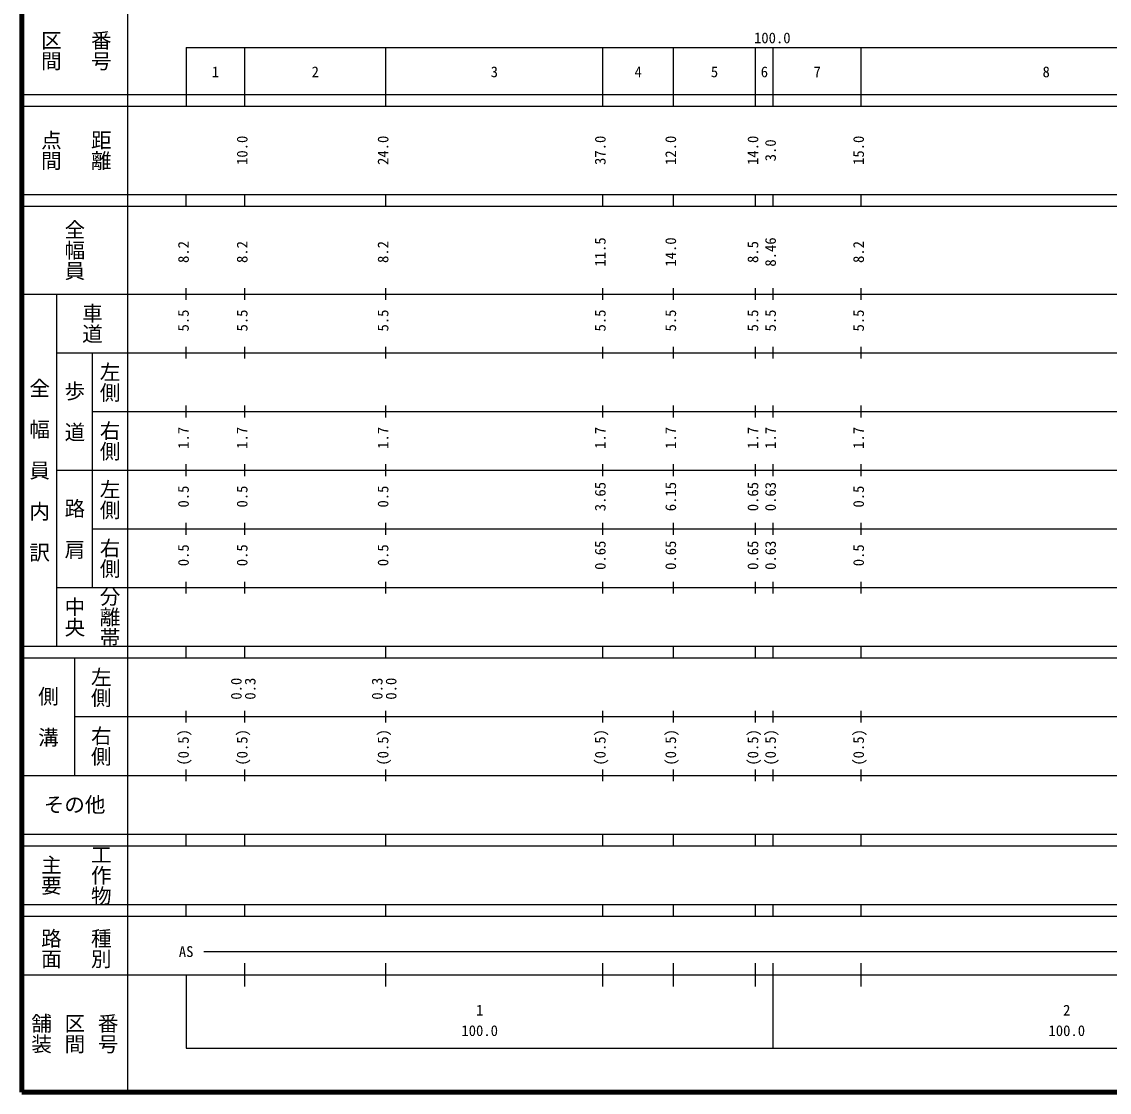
# Model space of a CAD drawing. Units: millimetres, scale not verified. Extents: x 40000 to 680000, y 20000 to 380000.
# Drawn here: x 40000 to 225238, y 20000 to 202409 of the extents above; entities that cross this region are included whole.
import ezdxf
from ezdxf.enums import TextEntityAlignment as Align

# ---------------------------------------------------------------- set-up
doc = ezdxf.new("R2010")
doc.units = ezdxf.units.MM
doc.header["$LTSCALE"] = 1000
doc.layers.add('M-TTL', color=2, linetype='Continuous', lineweight=140)
doc.layers.add('M-TTL-BAND', color=7, linetype='Continuous', lineweight=25)
doc.styles.add('@ＭＳ ゴシック', font='')
doc.styles.add('ＭＳ ゴシック', font='')
doc.styles.get('@ＭＳ ゴシック').set_extended_font_data('@MS Gothic')
doc.styles.get('ＭＳ ゴシック').set_extended_font_data('MS Gothic')

msp = doc.modelspace()

# ---------------------------------------------------------------- linework, layer by layer
at = {"layer": 'M-TTL'}
for p, q in [((40000, 380000), (40000, 20000)), ((40000, 20000), (680000, 20000))]:
    msp.add_line(p, q, dxfattribs=at)
at = {"layer": 'M-TTL-BAND'}
for p, q in [((58000, 370000), (58000, 20000)), ((68000, 198000), (579000, 198000)), ((68000, 198000), (68000, 188000)), ((78000, 188000), (78000, 198000)), ((102000, 188000), (102000, 198000)), ((139000, 188000), (139000, 198000)), ((151000, 188000), (151000, 198000)), ((165000, 188000), (165000, 198000)), ((168000, 188000), (168000, 198000)), ((183000, 188000), (183000, 198000)), ((40000, 190000), (579000, 190000)), ((40000, 188000), (579000, 188000)), ((40000, 173000), (579000, 173000)), ((68000, 171000), (68000, 173000)), ((78000, 171000), (78000, 173000)), ((102000, 171000), (102000, 173000)), ((139000, 171000), (139000, 173000)), ((151000, 171000), (151000, 173000)), ((165000, 171000), (165000, 173000)), ((168000, 171000), (168000, 173000)), ((183000, 171000), (183000, 173000)), ((40000, 171000), (579000, 171000)), ((40000, 156000), (579000, 156000)), ((46000, 96000), (46000, 156000)), ((68000, 155000), (68000, 157000)), ((78000, 155000), (78000, 157000)), ((102000, 155000), (102000, 157000)), ((139000, 155000), (139000, 157000)), ((151000, 155000), (151000, 157000)), ((165000, 155000), (165000, 157000)), ((168000, 155000), (168000, 157000)), ((183000, 155000), (183000, 157000)), ((68000, 145000), (68000, 147000)), ((78000, 145000), (78000, 147000)), ((102000, 145000), (102000, 147000)), ((139000, 145000), (139000, 147000)), ((151000, 145000), (151000, 147000)), ((165000, 145000), (165000, 147000)), ((168000, 145000), (168000, 147000)), ((183000, 145000), (183000, 147000)), ((46000, 146000), (579000, 146000)), ((52000, 146000), (52000, 106000)), ((52000, 136000), (579000, 136000)), ((68000, 135000), (68000, 137000)), ((78000, 135000), (78000, 137000)), ((102000, 135000), (102000, 137000)), ((139000, 135000), (139000, 137000)), ((151000, 135000), (151000, 137000)), ((165000, 135000), (165000, 137000)), ((168000, 135000), (168000, 137000)), ((183000, 135000), (183000, 137000)), ((46000, 126000), (579000, 126000)), ((68000, 125000), (68000, 127000)), ((78000, 125000), (78000, 127000)), ((102000, 125000), (102000, 127000)), ((139000, 125000), (139000, 127000)), ((151000, 125000), (151000, 127000)), ((165000, 125000), (165000, 127000)), ((168000, 125000), (168000, 127000)), ((183000, 125000), (183000, 127000)), ((68000, 115000), (68000, 117000)), ((78000, 115000), (78000, 117000)), ((102000, 115000), (102000, 117000)), ((139000, 115000), (139000, 117000)), ((151000, 115000), (151000, 117000)), ((165000, 115000), (165000, 117000)), ((168000, 115000), (168000, 117000)), ((183000, 115000), (183000, 117000)), ((52000, 116000), (579000, 116000)), ((46000, 106000), (579000, 106000)), ((68000, 105000), (68000, 107000)), ((78000, 105000), (78000, 107000)), ((102000, 105000), (102000, 107000)), ((139000, 105000), (139000, 107000)), ((151000, 105000), (151000, 107000)), ((165000, 105000), (165000, 107000)), ((168000, 105000), (168000, 107000)), ((183000, 105000), (183000, 107000)), ((40000, 96000), (579000, 96000)), ((68000, 94000), (68000, 96000)), ((78000, 94000), (78000, 96000)), ((102000, 94000), (102000, 96000)), ((139000, 94000), (139000, 96000)), ((151000, 94000), (151000, 96000)), ((165000, 94000), (165000, 96000)), ((168000, 94000), (168000, 96000)), ((183000, 94000), (183000, 96000)), ((40000, 94000), (579000, 94000)), ((49000, 94000), (49000, 74000)), ((49000, 84000), (579000, 84000)), ((68000, 83000), (68000, 85000)), ((78000, 83000), (78000, 85000)), ((102000, 83000), (102000, 85000)), ((139000, 83000), (139000, 85000)), ((151000, 83000), (151000, 85000)), ((165000, 83000), (165000, 85000)), ((168000, 83000), (168000, 85000)), ((183000, 83000), (183000, 85000)), ((68000, 73000), (68000, 75000)), ((78000, 73000), (78000, 75000)), ((102000, 73000), (102000, 75000)), ((139000, 73000), (139000, 75000)), ((151000, 73000), (151000, 75000)), ((165000, 73000), (165000, 75000)), ((168000, 73000), (168000, 75000)), ((183000, 73000), (183000, 75000)), ((40000, 74000), (579000, 74000)), ((40000, 64000), (579000, 64000)), ((68000, 62000), (68000, 64000)), ((78000, 62000), (78000, 64000)), ((102000, 62000), (102000, 64000)), ((139000, 62000), (139000, 64000)), ((151000, 62000), (151000, 64000)), ((165000, 62000), (165000, 64000)), ((168000, 62000), (168000, 64000)), ((183000, 62000), (183000, 64000)), ((40000, 62000), (579000, 62000)), ((40000, 52000), (579000, 52000)), ((68000, 50000), (68000, 52000)), ((78000, 50000), (78000, 52000)), ((102000, 50000), (102000, 52000)), ((139000, 50000), (139000, 52000)), ((151000, 50000), (151000, 52000)), ((165000, 50000), (165000, 52000)), ((168000, 50000), (168000, 52000)), ((183000, 50000), (183000, 52000)), ((40000, 50000), (579000, 50000)), ((71000, 44000), (565000, 44000)), ((78000, 38000), (78000, 42000)), ((102000, 38000), (102000, 42000)), ((139000, 38000), (139000, 42000)), ((151000, 38000), (151000, 42000)), ((165000, 38000), (165000, 42000)), ((168000, 27500), (168000, 42000)), ((183000, 38000), (183000, 42000)), ((40000, 40000), (579000, 40000)), ((68000, 40000), (68000, 27500)), ((68000, 27500), (579000, 27500))]:
    msp.add_line(p, q, dxfattribs=at)

# ---------------------------------------------------------------- texts
at = {"layer": 'M-TTL-BAND', "style": '@ＭＳ ゴシック'}
for s, p in [('区間', (45000, 197500)), ('番号', (53500, 197500)), ('点間', (45000, 180500)), ('距離', (53500, 180500)), ('全幅員', (49000, 163500)), ('車道', (52000, 151000)), ('左側', (55000, 141000)), ('全\u3000幅\u3000員\u3000内\u3000訳', (43000, 126000)), ('歩\u3000道', (49000, 136000)), ('右側', (55000, 131000)), ('左側', (55000, 121000)), ('路\u3000肩', (49000, 116000)), ('右側', (55000, 111000)), ('分離帯', (55000, 101000)), ('中央', (49000, 101000)), ('左側', (53500, 89000)), ('側\u3000溝', (44500, 84000)), ('右側', (53500, 79000)), ('工作物', (53500, 57000)), ('主要', (45000, 57000)), ('路面', (45000, 44500)), ('種別', (53500, 44500)), ('舗装', (43333, 30000)), ('区間', (49000, 30000)), ('番号', (54667, 30000))]:
    msp.add_text(s, height=2566, rotation=270, dxfattribs=at).set_placement(p, align=Align.MIDDLE_CENTER)
at = {"layer": 'M-TTL-BAND', "style": 'ＭＳ ゴシック'}
for s, p in [('100.0', (167844, 198195)), ('1', (73000, 192405)), ('2', (90000, 192405)), ('3', (120500, 192405)), ('4', (145000, 192405)), ('5', (158000, 192405)), ('6', (166500, 192405)), ('7', (175500, 192405)), ('8', (214500, 192405)), ('AS', (68000, 42500)), ('1', (118000, 32523)), ('2', (218000, 32523)), ('100.0', (118000, 29033)), ('100.0', (218000, 29033))]:
    msp.add_text(s, height=1833, dxfattribs=at).set_placement(p, align=Align.BOTTOM_CENTER)
for s, p in [('10.0', (79000, 180500)), ('24.0', (103000, 180500)), ('37.0', (140000, 180500)), ('12.0', (152000, 180500)), ('14.0', (166000, 180500)), ('3.0', (169000, 180500)), ('15.0', (184000, 180500)), ('8.2', (69000, 163174)), ('8.2', (79000, 163174)), ('8.2', (103000, 163174)), ('11.5', (140000, 163174)), ('14.0', (152000, 163174)), ('8.5', (166000, 163174)), ('8.46', (169000, 163174)), ('8.2', (184000, 163174)), ('5.5', (69000, 151500)), ('5.5', (79000, 151500)), ('5.5', (103000, 151500)), ('5.5', (140000, 151500)), ('5.5', (152000, 151500)), ('5.5', (166000, 151500)), ('5.5', (169000, 151500)), ('5.5', (184000, 151500)), ('1.7', (69000, 131500)), ('1.7', (79000, 131500)), ('1.7', (103000, 131500)), ('1.7', (140000, 131500)), ('1.7', (152000, 131500)), ('1.7', (166000, 131500)), ('1.7', (169000, 131500)), ('1.7', (184000, 131500)), ('0.5', (69000, 121500)), ('0.5', (79000, 121500)), ('0.5', (103000, 121500)), ('3.65', (140000, 121500)), ('6.15', (152000, 121500)), ('0.65', (166000, 121500)), ('0.63', (169000, 121500)), ('0.5', (184000, 121500)), ('0.5', (69000, 111500)), ('0.5', (79000, 111500)), ('0.5', (103000, 111500)), ('0.65', (140000, 111500)), ('0.65', (152000, 111500)), ('0.65', (166000, 111500)), ('0.63', (169000, 111500)), ('0.5', (184000, 111500)), ('0.0', (78000, 88764)), ('0.3', (80370, 88764)), ('0.3', (102000, 88764)), ('0.0', (104370, 88764)), ('(0.5)', (69000, 78764)), ('(0.5)', (79000, 78764)), ('(0.5)', (103000, 78764)), ('(0.5)', (140000, 78764)), ('(0.5)', (152000, 78764)), ('(0.5)', (166000, 78764)), ('(0.5)', (169000, 78764)), ('(0.5)', (184000, 78764))]:
    msp.add_text(s, height=1833, rotation=90, dxfattribs=at).set_placement(p, align=Align.BOTTOM_CENTER)
msp.add_text('その他', height=2566, dxfattribs=at).set_placement((49000, 69000), align=Align.MIDDLE_CENTER)

doc.saveas('drawing.dxf')
